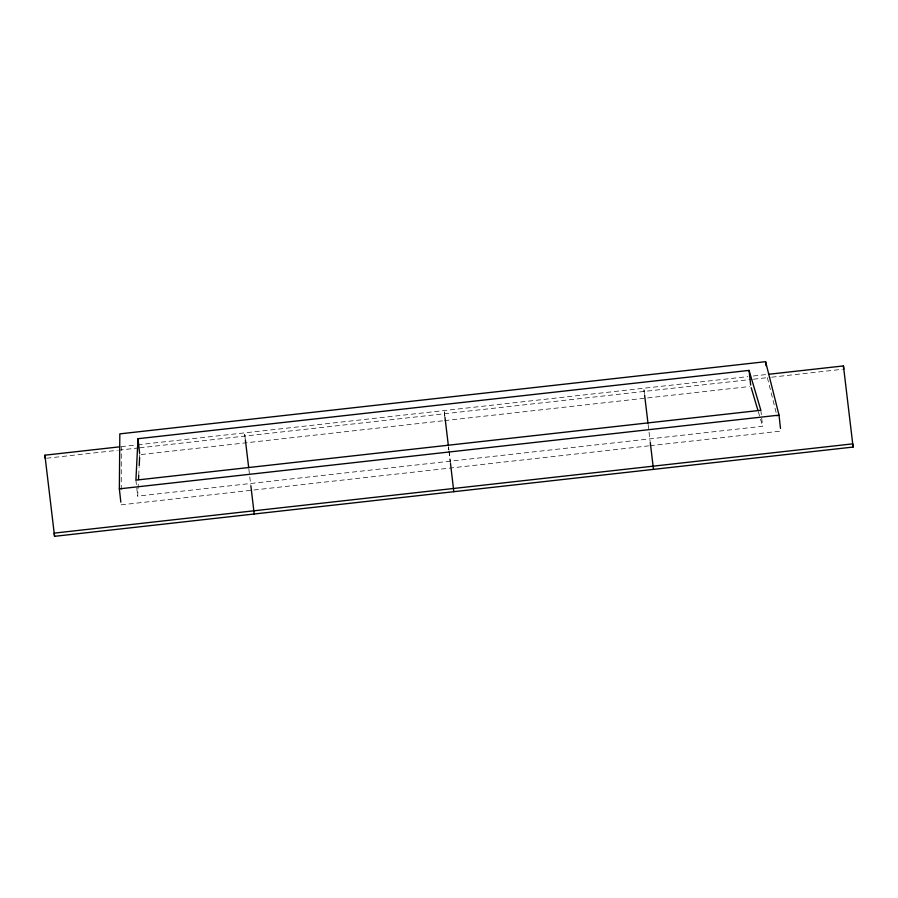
<?xml version="1.0" encoding="UTF-8"?>
<svg xmlns="http://www.w3.org/2000/svg" width="898" height="898" viewBox="0 0 898 898"><rect width="100%" height="100%" fill="white"/><g stroke="black" fill="none" stroke-linecap="round" stroke-linejoin="round"><path stroke-width="0.67" stroke-dasharray="4.49 3.37" d="M121.252 489.724L121.297 447.182M760.853 410.285L762.615 426.269L137.675 496.123L138.438 480.935M138.719 475.401L139.134 467.117M139.617 457.452L139.762 454.68M121.151 446.665L136.395 444.959M137.787 444.802L747.776 376.621M753.321 375.993L767.184 374.444M46.64 458.227L117.346 450.325M118.727 450.167L138.292 447.979M139.684 447.821L752.053 379.371M753.444 379.214L770.316 377.328M771.696 377.182L842.403 369.28M141.154 454.534L443.197 420.769M444.589 420.612L749.426 386.533M121.129 504.844L648.581 445.879M649.972 445.722L780.789 431.107M758.294 411.643L762.615 426.269M767.363 377.665L777.096 416.403M644.483 394.222L643.799 388.239L644.158 391.438M648.12 424.428L650.141 441.535M444.836 416.122L444.173 410.554L444.858 416.537M448.495 446.744L448.82 449.528M448.989 450.919L450.325 462.043M448.506 447.148L448.843 449.932M449.011 451.324L450.336 462.459M245.221 438.853L244.537 432.87L244.885 436.069M248.858 469.059L250.71 484.774M135.912 480.138L137.675 496.123"/><path stroke-width="1.35" d="M120.826 502.184L119.355 488.86L119.827 433.869L765.601 361.681L779.026 415.123L780.497 428.436M138 438.707L135.912 480.138L760.853 410.285L749.055 370.403L138 438.707L139.617 453.355M138.505 479.543L138.719 475.401M139.201 465.736L139.617 457.452M45.248 458.384L44.9 455.185L119.76 446.822M768.576 374.286L843.435 365.924L853.1 447.058L54.565 536.319L44.9 455.185M119.355 488.86L779.026 415.123M751.211 387.712L757.901 410.307M644.629 395.199L647.963 423.037M650.287 442.512L653.463 469.373M445.004 417.514L448.327 445.352M450.482 463.435L453.827 491.689M245.367 439.829L248.69 467.667M250.856 485.751L254.201 514.004M853.1 447.058L852.752 443.859L54.206 533.12L54.565 536.319M843.435 365.924L843.794 369.123M765.601 361.681L766.039 365.677M749.055 370.403L750.672 385.051"/></g></svg>
